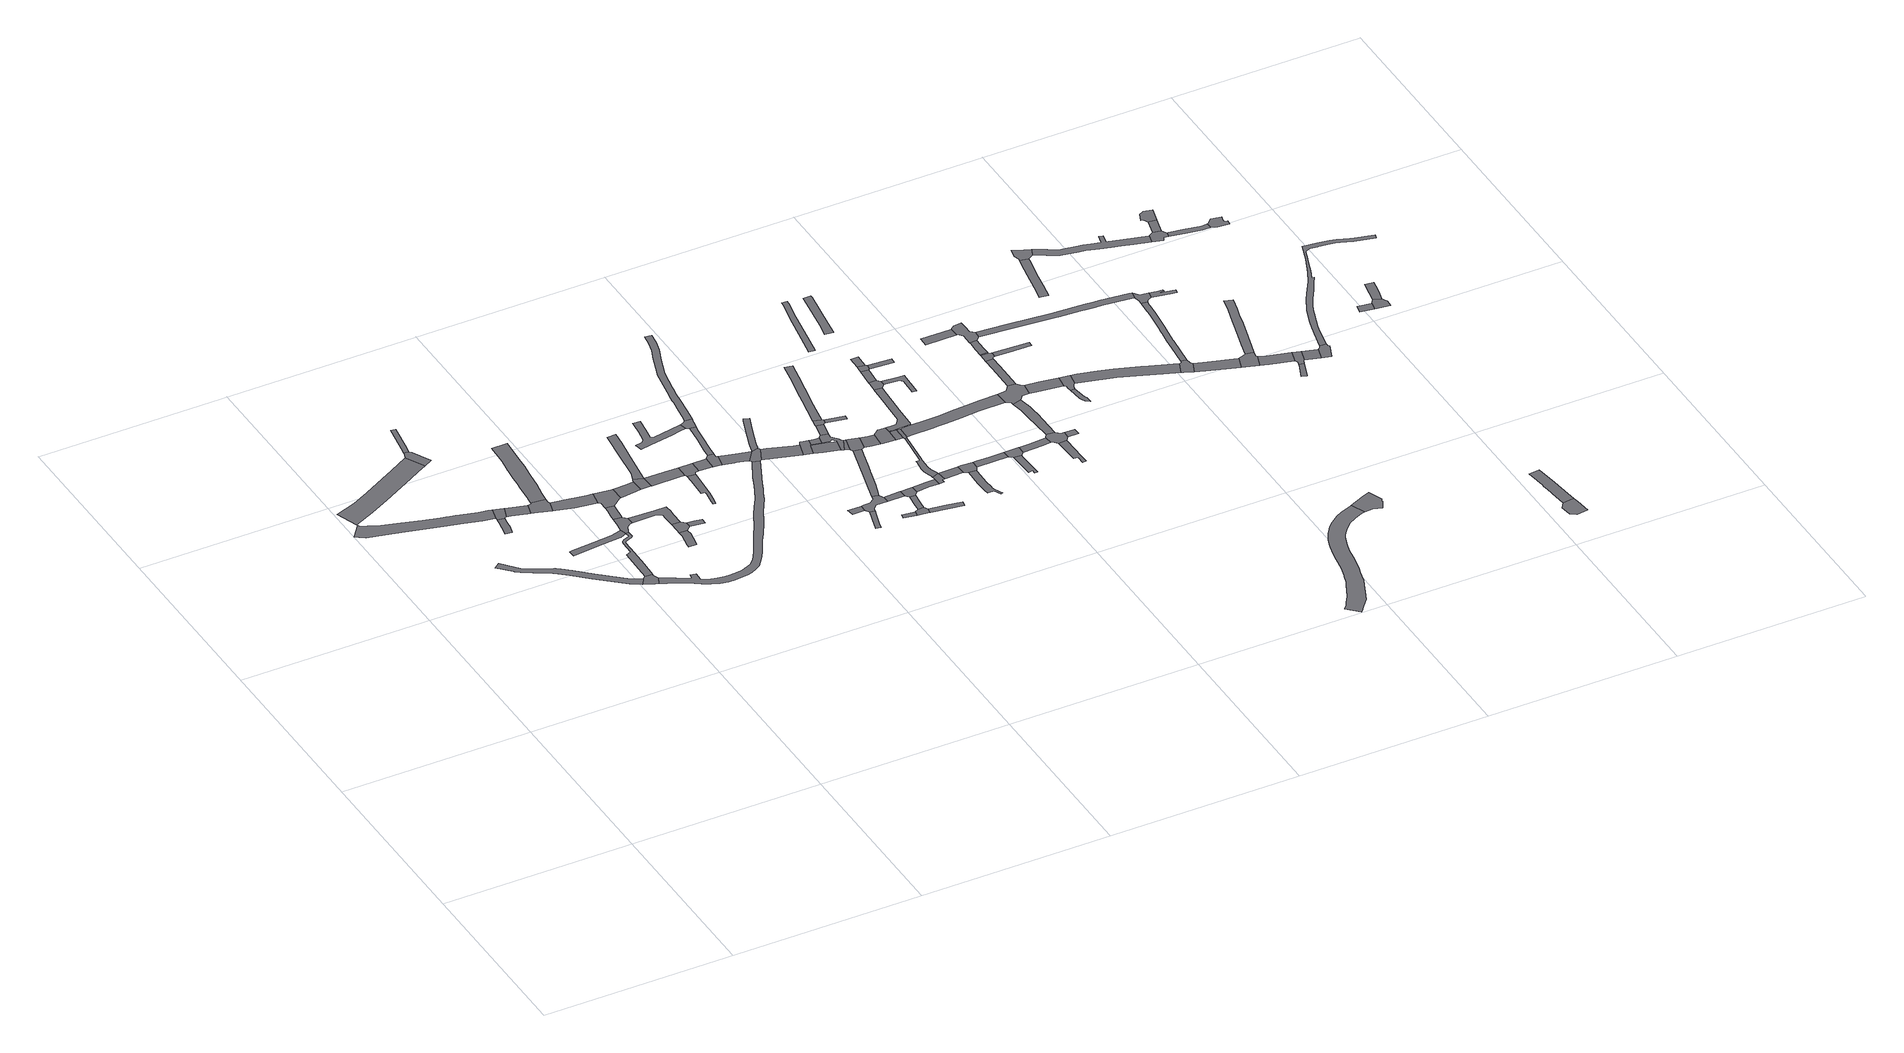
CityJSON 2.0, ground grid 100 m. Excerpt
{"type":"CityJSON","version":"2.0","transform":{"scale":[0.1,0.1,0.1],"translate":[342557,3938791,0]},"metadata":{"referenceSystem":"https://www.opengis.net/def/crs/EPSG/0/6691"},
"CityObjects":{
"road1":{"type":"Road","attributes":{"function":"3","RoadStructureAttribute.sectionType":"1"},"geometry":[{"type":"MultiSurface","lod":"1","boundaries":[[[0,1,2,3,4,5,6,7,8,9,10,11,12,13,14,15,16,17,18,19,20,21,22,23,24,25,26,27,28]]]}]},
"road2":{"type":"Road","attributes":{"function":"2","RoadStructureAttribute.sectionType":"1"},"geometry":[{"type":"MultiSurface","lod":"1","boundaries":[[[29,30,31,32,33,34,35,36,37,38,39,40,41,42]]]}]},
"road3":{"type":"Road","attributes":{"RoadStructureAttribute.sectionType":"1"},"geometry":[{"type":"MultiSurface","lod":"1","boundaries":[[[43,44,45,46,47,48,49,50,51,52,53,54,55,56,57,58,59,60,61,62,63,64,65,66,67,68,69]]]}]},
"road4":{"type":"Road","geometry":[{"type":"MultiSurface","lod":"1","boundaries":[[[70,71,72,73,74,75,76,77,78]]]}]},
"road5":{"type":"Road","geometry":[{"type":"MultiSurface","lod":"1","boundaries":[[[77,79,80,81,82,12,11,83,78]]]}]},
"road6":{"type":"Road","geometry":[{"type":"MultiSurface","lod":"1","boundaries":[[[84,85,86,35,34,87,88,89,90,91]]]}]},
"road7":{"type":"Road","attributes":{"function":"3","RoadStructureAttribute.sectionType":"1"},"geometry":[{"type":"MultiSurface","lod":"1","boundaries":[[[92,93,94,82,81,95,96,97,98]]]}]},
"road8":{"type":"Road","attributes":{"RoadStructureAttribute.sectionType":"1"},"geometry":[{"type":"MultiSurface","lod":"1","boundaries":[[[90,99,100,101,102,91]]]}]},
"road9":{"type":"Road","geometry":[{"type":"MultiSurface","lod":"1","boundaries":[[[103,104,105,106,69,68,107,108,109]]]}]},
"road10":{"type":"Road","attributes":{"RoadStructureAttribute.sectionType":"1"},"geometry":[{"type":"MultiSurface","lod":"1","boundaries":[[[110,111,112,113,114,115,116,117,118,119,120,121,122]]]}]},
"road11":{"type":"Road","geometry":[{"type":"MultiSurface","lod":"1","boundaries":[[[123,124,125,92,98,126,127,128,129,130,131]]]}]},
"road12":{"type":"Road","attributes":{"RoadStructureAttribute.sectionType":"1"},"geometry":[{"type":"MultiSurface","lod":"1","boundaries":[[[132,133,134,135,136,137,138,139,140,141,142,106,105,143,144,145,146,147,148,149,150,151,122]]]}]},
"road13":{"type":"Road","attributes":{"RoadStructureAttribute.sectionType":"1"},"geometry":[{"type":"MultiSurface","lod":"1","boundaries":[[[152,153,154,155,156,157,158,159,160,161,162,163,164,165,166,167,168,123,131]]]}]},
"road14":{"type":"Road","attributes":{"function":"3","RoadStructureAttribute.sectionType":"1"},"geometry":[{"type":"MultiSurface","lod":"1","boundaries":[[[169,170,171,172,173,174,175,176,128,127]]]}]},
"road15":{"type":"Road","geometry":[{"type":"MultiSurface","lod":"1","boundaries":[[[177,178,179,110,122,151,180,181,182,183,184,185,186,187]]]}]},
"road16":{"type":"Road","attributes":{"RoadStructureAttribute.sectionType":"1"},"geometry":[{"type":"MultiSurface","lod":"1","boundaries":[[[188,189,190,191,192,193,194,177,187]]]}]},
"road17":{"type":"Road","geometry":[{"type":"MultiSurface","lod":"1","boundaries":[[[191,195,196,197,198,199,173,172,200,201,202,203,192]]]}]},
"road18":{"type":"Road","attributes":{"RoadStructureAttribute.sectionType":"1"},"geometry":[{"type":"MultiSurface","lod":"1","boundaries":[[[204,205,206,207,208,209,210,211,212,213,186,185]]]}]},
"road19":{"type":"Road","attributes":{"RoadStructureAttribute.sectionType":"1"},"geometry":[{"type":"MultiSurface","lod":"1","boundaries":[[[214,215,216,217,218,219,220,221]]]}]},
"road20":{"type":"Road","geometry":[{"type":"MultiSurface","lod":"1","boundaries":[[[209,208,222,221,220,223,224]]]}]},
"road21":{"type":"Road","attributes":{"function":"3","RoadStructureAttribute.sectionType":"1"},"geometry":[{"type":"MultiSurface","lod":"1","boundaries":[[[225,226,197,196,227,228]]]}]},
"road22":{"type":"Road","geometry":[{"type":"MultiSurface","lod":"1","boundaries":[[[223,229,230,231,224]]]}]},
"road23":{"type":"Road","attributes":{"RoadStructureAttribute.sectionType":"1"},"geometry":[{"type":"MultiSurface","lod":"1","boundaries":[[[232,233,234,235,236,237,238,239,240,241,242,243,244,245,246,247,248,249,250,251,252,253,254,255,256,257,258,259,260,261,262,263,264,265,266,267,268,269,270,271,272,273,274,275,276,277,278,279,280,281,282,283,284,285,286,287,288,289,290,291,292,293,294,103,109]]]}]},
"road24":{"type":"Road","geometry":[{"type":"MultiSurface","lod":"1","boundaries":[[[225,228,295,296,297]]]}]},
"road25":{"type":"Road","attributes":{"RoadStructureAttribute.sectionType":"1"},"geometry":[{"type":"MultiSurface","lod":"1","boundaries":[[[296,298,299,300,301,302,303,297]]]}]},
"road26":{"type":"Road","attributes":{"function":"3","RoadStructureAttribute.sectionType":"1"},"geometry":[{"type":"MultiSurface","lod":"1","boundaries":[[[295,304,305,306,307,308,309,296]]]}]},
"road27":{"type":"Road","attributes":{"RoadStructureAttribute.sectionType":"1"},"geometry":[{"type":"MultiSurface","lod":"1","boundaries":[[[310,311,312,313,314,315,316,317,318,319,320,321,322,323,324]]]}]},
"road28":{"type":"Road","geometry":[{"type":"MultiSurface","lod":"1","boundaries":[[[325,307,306,326,324,323,327,328,329]]]}]},
"road29":{"type":"Road","attributes":{"function":"3","RoadStructureAttribute.sectionType":"1"},"geometry":[{"type":"MultiSurface","lod":"1","boundaries":[[[330,331,325,329]]]}]},
"road30":{"type":"Road","geometry":[{"type":"MultiSurface","lod":"1","boundaries":[[[332,333,334,335,336,337,338,339,340,341,342,343,344,345,346,347]]]}]},
"road31":{"type":"Road","geometry":[{"type":"MultiSurface","lod":"1","boundaries":[[[348,349,350,351,352,331,330,353,354,355]]]}]},
"road32":{"type":"Road","attributes":{"RoadStructureAttribute.sectionType":"1"},"geometry":[{"type":"MultiSurface","lod":"1","boundaries":[[[351,356,357,358,359,360,361,362,363,352]]]}]},
"road33":{"type":"Road","attributes":{"function":"3","RoadStructureAttribute.sectionType":"1"},"geometry":[{"type":"MultiSurface","lod":"1","boundaries":[[[364,365,366,367,368,369,370,371,348,355]]]}]},
"road34":{"type":"Road","geometry":[{"type":"MultiSurface","lod":"1","boundaries":[[[372,373,332,347,360,359,374,375,376]]]}]},
"road35":{"type":"Road","geometry":[{"type":"MultiSurface","lod":"1","boundaries":[[[368,367,377,378,265,264,379,380,381,382,383,384]]]}]},
"road36":{"type":"Road","geometry":[{"type":"MultiSurface","lod":"1","boundaries":[[[385,386,387,388,389]]]}]},
"road37":{"type":"Road","geometry":[{"type":"MultiSurface","lod":"1","boundaries":[[[390,391,392,393,394,395,396]]]}]},
"road38":{"type":"Road","attributes":{"function":"3","RoadStructureAttribute.sectionType":"1"},"geometry":[{"type":"MultiSurface","lod":"1","boundaries":[[[380,397,398,399,400,401,381]]]}]},
"road39":{"type":"Road","attributes":{"RoadStructureAttribute.sectionType":"1"},"geometry":[{"type":"MultiSurface","lod":"1","boundaries":[[[383,402,403,404,405,406,407,408,409,410,411,384]]]}]},
"road40":{"type":"Road","geometry":[{"type":"MultiSurface","lod":"1","boundaries":[[[412,413,414,415,416,417,418,419,420,421,385,389,390,396]]]}]},
"road41":{"type":"Road","attributes":{"RoadStructureAttribute.sectionType":"1"},"geometry":[{"type":"MultiSurface","lod":"1","boundaries":[[[422,423,424,425,426,427,428,429,430,431,432,433,434,435,436,437,438,439,440,441,442,443,444,372,376]]]}]},
"road42":{"type":"Road","geometry":[{"type":"MultiSurface","lod":"1","boundaries":[[[445,446,447,448]]]}]},
"road43":{"type":"Road","geometry":[{"type":"MultiSurface","lod":"1","boundaries":[[[449,450,451,399,398,452,453,454,455,456,457]]]}]},
"road44":{"type":"Road","attributes":{"RoadStructureAttribute.sectionType":"1"},"geometry":[{"type":"MultiSurface","lod":"1","boundaries":[[[458,459,415,414,460]]]}]},
"road45":{"type":"Road","geometry":[{"type":"MultiSurface","lod":"1","boundaries":[[[448,461,462,463,464,445]]]}]},
"road46":{"type":"Road","attributes":{"RoadStructureAttribute.sectionType":"1"},"geometry":[{"type":"MultiSurface","lod":"1","boundaries":[[[416,465,466,467,468,469,470,471,472,473,474,475,476,477,478,417]]]}]},
"road47":{"type":"Road","attributes":{"function":"3","RoadStructureAttribute.sectionType":"1"},"geometry":[{"type":"MultiSurface","lod":"1","boundaries":[[[479,480,481,455,454,482,483,484]]]}]},
"road48":{"type":"Road","attributes":{"RoadStructureAttribute.sectionType":"1"},"geometry":[{"type":"MultiSurface","lod":"1","boundaries":[[[485,486,464,463,487,488]]]}]},
"road49":{"type":"Road","attributes":{"RoadStructureAttribute.sectionType":"1"},"geometry":[{"type":"MultiSurface","lod":"1","boundaries":[[[456,489,490,491,492,493,494,457]]]}]},
"road50":{"type":"Road","geometry":[{"type":"MultiSurface","lod":"1","boundaries":[[[495,496,497,498,499,500,501,458,460,485,488]]]}]},
"road51":{"type":"Road","geometry":[{"type":"MultiSurface","lod":"1","boundaries":[[[502,503,504,505,506,507,492,491,508,509,510,511,512,513,514,515,516,484,483,517,518,519,520]]]}]},
"road52":{"type":"Road","attributes":{"RoadStructureAttribute.sectionType":"1"},"geometry":[{"type":"MultiSurface","lod":"1","boundaries":[[[521,522,523,524,525,462,461]]]}]},
"road53":{"type":"Road","geometry":[{"type":"MultiSurface","lod":"1","boundaries":[[[518,517,526,527]]]}]},
"road54":{"type":"Road","attributes":{"RoadStructureAttribute.sectionType":"1"},"geometry":[{"type":"MultiSurface","lod":"1","boundaries":[[[528,529,530,507,506]]]}]},
"road55":{"type":"Road","geometry":[{"type":"MultiSurface","lod":"1","boundaries":[[[526,531,473,472,532,533,534,535,527]]]}]},
"road56":{"type":"Road","geometry":[{"type":"MultiSurface","lod":"1","boundaries":[[[528,536,537,538,539,540,541,529]]]}]},
"road57":{"type":"Road","attributes":{"RoadStructureAttribute.sectionType":"1"},"geometry":[{"type":"MultiSurface","lod":"1","boundaries":[[[542,543,498,497,544,545]]]}]},
"road58":{"type":"Road","attributes":{"function":"3","RoadStructureAttribute.sectionType":"1"},"geometry":[{"type":"MultiSurface","lod":"1","boundaries":[[[546,547,533,532,548,549]]]}]},
"road59":{"type":"Road","geometry":[{"type":"MultiSurface","lod":"1","boundaries":[[[537,550,551,538]]]}]},
"road60":{"type":"Road","geometry":[{"type":"MultiSurface","lod":"1","boundaries":[[[552,553,554,555,556,557,542,545]]]}]},
"road61":{"type":"Road","attributes":{"RoadStructureAttribute.sectionType":"1"},"geometry":[{"type":"MultiSurface","lod":"1","boundaries":[[[558,559,560,561,562,563,564,565,566,540,539]]]}]},
"road62":{"type":"Road","attributes":{"RoadStructureAttribute.sectionType":"1"},"geometry":[{"type":"MultiSurface","lod":"1","boundaries":[[[567,568,569,570,571,572,573,574,575,576,577,556,555,578,579,580,581,582,583,584,585,586]]]}]},
"road63":{"type":"Road","geometry":[{"type":"MultiSurface","lod":"1","boundaries":[[[587,588,589,590,591,592,593,546,549]]]}]},
"road64":{"type":"Road","attributes":{"RoadStructureAttribute.sectionType":"1"},"geometry":[{"type":"MultiSurface","lod":"1","boundaries":[[[594,595,555,554,596]]]}]},
"road65":{"type":"Road","attributes":{"RoadStructureAttribute.sectionType":"1"},"geometry":[{"type":"MultiSurface","lod":"1","boundaries":[[[589,597,598,599,590]]]}]},
"road66":{"type":"Road","geometry":[{"type":"MultiSurface","lod":"1","boundaries":[[[585,600,601,599,598,586]]]}]},
"road67":{"type":"Road","attributes":{"RoadStructureAttribute.sectionType":"1"},"geometry":[{"type":"MultiSurface","lod":"1","boundaries":[[[602,603,604,605,606,607,608,609,610,611,612,613,614,615]]]}]},
"road68":{"type":"Road","geometry":[{"type":"MultiSurface","lod":"1","boundaries":[[[602,615,616,617,618,594,596]]]}]},
"road69":{"type":"Road","attributes":{"RoadStructureAttribute.sectionType":"1"},"geometry":[{"type":"MultiSurface","lod":"1","boundaries":[[[619,620,621,622,623,624,625,626,627,628,629,630,631,632,633,634,635,636,637,638,639,591,590]]]}]},
"road70":{"type":"Road","attributes":{"RoadStructureAttribute.sectionType":"1"},"geometry":[{"type":"MultiSurface","lod":"1","boundaries":[[[640,641,642,617,616,643,644]]]}]},
"road71":{"type":"Road","geometry":[{"type":"MultiSurface","lod":"1","boundaries":[[[645,646,647,648,649,632,631]]]}]},
"road72":{"type":"Road","attributes":{"RoadStructureAttribute.sectionType":"1"},"geometry":[{"type":"MultiSurface","lod":"1","boundaries":[[[650,648,647,651]]]}]},
"road73":{"type":"Road","geometry":[{"type":"MultiSurface","lod":"1","boundaries":[[[652,653,654,655,656,657,658,659,650,651]]]}]},
"road74":{"type":"Road","geometry":[{"type":"MultiSurface","lod":"1","boundaries":[[[660,661,662,663,664,665,666,667]]]}]},
"road75":{"type":"Road","attributes":{"RoadStructureAttribute.sectionType":"1"},"geometry":[{"type":"MultiSurface","lod":"1","boundaries":[[[668,669,670,671,672,673,674,675,676,677]]]}]},
"road76":{"type":"Road","attributes":{"RoadStructureAttribute.sectionType":"1"},"geometry":[{"type":"MultiSurface","lod":"1","boundaries":[[[678,679,680,681,657,656]]]}]},
"road77":{"type":"Road","attributes":{"RoadStructureAttribute.sectionType":"1"},"geometry":[{"type":"MultiSurface","lod":"1","boundaries":[[[682,683,684,685,686,687,646,645]]]}]},
"road78":{"type":"Road","geometry":[{"type":"MultiSurface","lod":"1","boundaries":[[[688,640,644,660,667,689]]]}]},
"road79":{"type":"Road","attributes":{"function":"3","RoadStructureAttribute.sectionType":"1"},"geometry":[{"type":"MultiSurface","lod":"1","boundaries":[[[600,690,691,692,693,694,695,696,697,698,699,700,701,702,703,704,705,601]]]}]},
"road80":{"type":"Road","geometry":[{"type":"MultiSurface","lod":"1","boundaries":[[[706,707,708,653,652]]]}]},
"road81":{"type":"Road","attributes":{"RoadStructureAttribute.sectionType":"1"},"geometry":[{"type":"MultiSurface","lod":"1","boundaries":[[[709,710,711,712,713,688,689]]]}]},
"road82":{"type":"Road","attributes":{"RoadStructureAttribute.sectionType":"1"},"geometry":[{"type":"MultiSurface","lod":"1","boundaries":[[[714,715,716,717,718,719,720,721]]]}]},
"road83":{"type":"Road","geometry":[{"type":"MultiSurface","lod":"1","boundaries":[[[722,723,724,725,726,727,728,729,730,731]]]}]},
"road84":{"type":"Road","geometry":[{"type":"MultiSurface","lod":"1","boundaries":[[[730,732,733,734,735,736,711,710,737,731]]]}]},
"road85":{"type":"Road","attributes":{"RoadStructureAttribute.sectionType":"1"},"geometry":[{"type":"MultiSurface","lod":"1","boundaries":[[[735,738,739,740,741,742,743,744,745,736]]]}]},
"road86":{"type":"Road","geometry":[{"type":"MultiSurface","lod":"1","boundaries":[[[746,747,733,732]]]}]},
"road87":{"type":"Road","geometry":[{"type":"MultiSurface","lod":"1","boundaries":[[[748,698,697,749,742,741,750,751,752,753,754,755,756,757]]]}]},
"road88":{"type":"Road","geometry":[{"type":"MultiSurface","lod":"1","boundaries":[[[758,759,760,761]]]}]},
"road89":{"type":"Road","attributes":{"RoadStructureAttribute.sectionType":"1"},"geometry":[{"type":"MultiSurface","lod":"1","boundaries":[[[756,762,763,764,765,757]]]}]},
"road90":{"type":"Road","geometry":[{"type":"MultiSurface","lod":"1","boundaries":[[[766,767,768,769,770,771,764,763,772,773,774]]]}]},
"road91":{"type":"Road","attributes":{"RoadStructureAttribute.sectionType":"1"},"geometry":[{"type":"MultiSurface","lod":"1","boundaries":[[[771,770,775,776]]]}]},
"road92":{"type":"Road","attributes":{"RoadStructureAttribute.sectionType":"1"},"geometry":[{"type":"MultiSurface","lod":"1","boundaries":[[[775,777,778,779,780,781,776]]]}]},
"road93":{"type":"Road","attributes":{"function":"3","RoadStructureAttribute.sectionType":"1"},"geometry":[{"type":"MultiSurface","lod":"1","boundaries":[[[782,783,754,753,784,785]]]}]},
"road94":{"type":"Road","geometry":[{"type":"MultiSurface","lod":"1","boundaries":[[[778,786,787,788,789,790,791,761,760,792,793,779]]]}]},
"road95":{"type":"Road","attributes":{"RoadStructureAttribute.sectionType":"1"},"geometry":[{"type":"MultiSurface","lod":"1","boundaries":[[[794,795,796,797,798,799,800,801,802,803,804,805,806,807,808,809,810,811,812,813,814,815,816,817,818,819,820,821,822,823,824,825,826,827,828,829,830,831,832,833,834,835,836,837,838,839,840,841,842,843,844]]]}]},
"road96":{"type":"Road","geometry":[{"type":"MultiSurface","lod":"1","boundaries":[[[845,787,786]]]}]},
"road97":{"type":"Road","geometry":[{"type":"MultiSurface","lod":"1","boundaries":[[[846,847,848,849,850,851,852,853]]]}]},
"road98":{"type":"Road","attributes":{"RoadStructureAttribute.sectionType":"1"},"geometry":[{"type":"MultiSurface","lod":"1","boundaries":[[[854,855,856,766,774]]]}]},
"road99":{"type":"Road","geometry":[{"type":"MultiSurface","lod":"1","boundaries":[[[857,858,859,860,861,782,785,862,863,864,846,853]]]}]},
"road100":{"type":"Road","attributes":{"function":"3","RoadStructureAttribute.sectionType":"1"},"geometry":[{"type":"MultiSurface","lod":"1","boundaries":[[[865,866,867,868,869,870,861,860,871,872,873,874,875,876,877]]]}]},
"road101":{"type":"Road","geometry":[{"type":"MultiSurface","lod":"1","boundaries":[[[843,878,879,880,881,882,883,884,885,886,887,888,889,844]]]}]},
"road102":{"type":"Road","attributes":{"RoadStructureAttribute.sectionType":"1"},"geometry":[{"type":"MultiSurface","lod":"1","boundaries":[[[890,891,892,893,894,895,896,897,898,899,900,901,902,903,904,905,906,907,845,786]]]}]},
"road103":{"type":"Road","attributes":{"RoadStructureAttribute.sectionType":"1"},"geometry":[{"type":"MultiSurface","lod":"1","boundaries":[[[908,909,910,911,912,913,914,915,916,917,918,919]]]}]},
"road104":{"type":"Road","geometry":[{"type":"MultiSurface","lod":"1","boundaries":[[[876,920,921,922,923,924,925,926,927,928,877]]]}]},
"road105":{"type":"Road","geometry":[{"type":"MultiSurface","lod":"1","boundaries":[[[929,930,931,932,933,908,919,934,935]]]}]},
"road106":{"type":"Road","attributes":{"function":"3","RoadStructureAttribute.sectionType":"1"},"geometry":[{"type":"MultiSurface","lod":"1","boundaries":[[[936,922,921,937,938,939]]]}]},
"road107":{"type":"Road","attributes":{"RoadStructureAttribute.sectionType":"1"},"geometry":[{"type":"MultiSurface","lod":"1","boundaries":[[[940,941,942,943,944,945,946,947,926,925,948,949,950,951,952,953,954,955]]]}]},
"road108":{"type":"Road","geometry":[{"type":"MultiSurface","lod":"1","boundaries":[[[956,957,958,959,960,939,938,961,962]]]}]},
"road109":{"type":"Road","geometry":[{"type":"MultiSurface","lod":"1","boundaries":[[[963,964,965,966,967,968,900,899,969,970,940,955]]]}]},
"road110":{"type":"Road","geometry":[{"type":"MultiSurface","lod":"1","boundaries":[[[965,971,972,973,974,975,976,977,978,979,966]]]}]},
"road111":{"type":"Road","attributes":{"function":"3","RoadStructureAttribute.sectionType":"1"},"geometry":[{"type":"MultiSurface","lod":"1","boundaries":[[[961,980,981,982,983,962]]]}]},
"road112":{"type":"Road","geometry":[{"type":"MultiSurface","lod":"1","boundaries":[[[934,984,985,986,987,988,989,990,991,992,993,994,995,996,997,998,999,1000,1001,1002,1003,1004,1005,1006,1007,1008,1009,1010,1011,1012,1013,1014,935]]]}]},
"road113":{"type":"Road","attributes":{"RoadStructureAttribute.sectionType":"1"},"geometry":[{"type":"MultiSurface","lod":"1","boundaries":[[[1015,1016,1017,1018,1019]]]}]},
"road114":{"type":"Road","attributes":{"RoadStructureAttribute.sectionType":"1"},"geometry":[{"type":"MultiSurface","lod":"1","boundaries":[[[1020,1021,1022,1023,1024,1025,1026,1027,1028,1029,1030,1031,1032,959,958]]]}]},
"road115":{"type":"Road","geometry":[{"type":"MultiSurface","lod":"1","boundaries":[[[1033,1034,1035,982,981,1036,1037,1015,1019]]]}]},
"road116":{"type":"Road","attributes":{"function":"3","RoadStructureAttribute.sectionType":"1"},"geometry":[{"type":"MultiSurface","lod":"1","boundaries":[[[1035,1034,1038,1039]]]}]},
"road117":{"type":"Road","geometry":[{"type":"MultiSurface","lod":"1","boundaries":[[[1040,1041,1042,1043,1044,1045,1046]]]}]},
"road118":{"type":"Road","attributes":{"RoadStructureAttribute.sectionType":"1"},"geometry":[{"type":"MultiSurface","lod":"1","boundaries":[[[1046,1047,1048,1049,1050,1051,1052,1053,1054,1055,1040]]]}]},
"road119":{"type":"Road","geometry":[{"type":"MultiSurface","lod":"1","boundaries":[[[1038,1056,1057,1058,1059,1060,1061,1039]]]}]},
"road120":{"type":"Road","geometry":[{"type":"MultiSurface","lod":"1","boundaries":[[[997,996,1062,1063,1064,1065,1066,1067]]]}]},
"road121":{"type":"Road","attributes":{"RoadStructureAttribute.sectionType":"1"},"geometry":[{"type":"MultiSurface","lod":"1","boundaries":[[[1066,1068,1069,1067]]]}]},
"road122":{"type":"Road","geometry":[{"type":"MultiSurface","lod":"1","boundaries":[[[1070,1071,1072,1073,1069,1068,1074]]]}]},
"road123":{"type":"Road","attributes":{"RoadStructureAttribute.sectionType":"1"},"geometry":[{"type":"MultiSurface","lod":"1","boundaries":[[[1075,1076,1077,1078,1065,1064,1079,1080,1081,1082,1083]]]}]},
"road124":{"type":"Road","geometry":[{"type":"MultiSurface","lod":"1","boundaries":[[[1082,1084,1085,1086,1087,1088,1089,1090,1091,1092,1093,1094,1083]]]}]},
"road125":{"type":"Road","attributes":{"RoadStructureAttribute.sectionType":"1"},"geometry":[{"type":"MultiSurface","lod":"1","boundaries":[[[1095,1096,1097,1098]]]}]},
"road126":{"type":"Road","attributes":{"RoadStructureAttribute.sectionType":"1"},"geometry":[{"type":"MultiSurface","lod":"1","boundaries":[[[1099,1100,1101,1102,1103,1104,1105,1106,1107,1108,1109,1110,1111,1112,1113,1114,1115,1116,1117,1118,1119,1060,1059,1120,1121,1122,1123,1124,1125,1126,1127,1128,1129,1130,1131,1132,1133,1134,1135,1136,1137,1138,1139,1140,1141,1142,1143,1144,1145,1146,1147]]]}]},
"road127":{"type":"Road","geometry":[{"type":"MultiSurface","lod":"1","boundaries":[[[1098,1097,1148,1149,1150,1151,1152]]]}]},
"road128":{"type":"Road","attributes":{"RoadStructureAttribute.sectionType":"1"},"geometry":[{"type":"MultiSurface","lod":"1","boundaries":[[[1153,1154,1155,1156,1157,1152,1151]]]}]}
},
"vertices":[
[12,2739,0],[22,2732,0],[49,2713,0],[137,2690,0],[231,2670,0],[329,2643,0],[360,2635,0],[411,2622,0],[504,2598,0],[590,2575,0],[639,2565,0],[653,2563,0],[671,2629,0],[653,2634,0],[606,2643,0],[521,2666,0],[500,2671,0],[463,2680,0],[456,2682,0],[429,2689,0],[347,2710,0],[326,2717,0],[248,2738,0],[155,2765,0],[98,2791,0],[76,2802,0],[62,2813,0],[59,2818,0],[3,2745,0],
[58,2824,0],[171,2877,0],[272,2929,0],[456,3028,0],[507,3056,0],[559,3085,0],[506,3182,0],[403,3125,0],[371,3107,0],[221,3026,0],[197,3014,0],[128,2979,0],[26,2945,0],[16,2941,0],
[984,1846,0],[852,1960,0],[774,2033,0],[732,2069,0],[714,2084,0],[708,2088,0],[588,2145,0],[581,2148,0],[571,2156,0],[567,2160,0],[497,2242,0],[467,2221,0],[529,2154,0],[533,2150,0],[557,2133,0],[567,2126,0],[605,2103,0],[630,2088,0],[655,2073,0],[685,2054,0],[705,2039,0],[733,2015,0],[747,2003,0],[826,1930,0],[961,1814,0],[1014,1781,0],[1035,1815,0],
[651,2523,0],[645,2486,0],[635,2434,0],[671,2430,0],[680,2471,0],[686,2516,0],[690,2538,0],[691,2543,0],[654,2548,0],
[693,2546,0],[697,2550,0],[703,2550,0],[725,2614,0],[655,2557,0],
[519,3216,0],[514,3202,0],[510,3190,0],[604,3109,0],[552,3206,0],[545,3211,0],[544,3216,0],[519,3220,0],
[835,2584,0],[783,2596,0],[746,2608,0],[727,2547,0],[764,2536,0],[803,2524,0],[815,2520,0],
[549,3250,0],[573,3402,0],[548,3406,0],[525,3258,0],
[1099,1790,0],[1089,1818,0],[1090,1827,0],[1051,1829,0],[1049,1763,0],[1066,1757,0],[1081,1750,0],
[1123,2205,0],[1111,2201,0],[1090,2194,0],[1066,2188,0],[966,2179,0],[852,2170,0],[833,2168,0],[835,2132,0],[1003,2149,0],[1097,2153,0],[1100,2154,0],[1116,2161,0],[1133,2172,0],
[856,2594,0],[853,2586,0],[848,2585,0],[849,2510,0],[916,2491,0],[934,2553,0],[928,2563,0],[930,2579,0],[931,2585,0],
[1135,2144,0],[1133,2143,0],[1100,2129,0],[1095,2126,0],[1090,2123,0],[1088,2119,0],[1085,2108,0],[1084,2031,0],[1069,2026,0],[1057,2021,0],[1054,1896,0],[1095,1918,0],[1097,2020,0],[1097,2108,0],[1100,2112,0],[1102,2113,0],[1105,2115,0],[1142,2130,0],[1150,2138,0],[1148,2173,0],
[937,2636,0],[948,2709,0],[953,2753,0],[957,2793,0],[966,2862,0],[968,2904,0],[970,2938,0],[979,3059,0],[897,3059,0],[892,2945,0],[882,2872,0],[882,2866,0],[875,2804,0],[872,2759,0],[868,2714,0],[861,2638,0],[860,2633,0],
[931,2487,0],[1018,2463,0],[1099,2450,0],[1132,2446,0],[1144,2518,0],[1116,2523,0],[1054,2532,0],[1041,2534,0],
[1134,2296,0],[1134,2291,0],[1130,2246,0],[1148,2176,0],[1152,2184,0],[1164,2212,0],[1188,2229,0],[1198,2231,0],[1199,2231,0],[1198,2273,0],[1176,2294,0],
[1176,2295,0],[1181,2322,0],[1185,2363,0],[1188,2389,0],[1143,2394,0],[1141,2367,0],[1136,2326,0],
[1235,2426,0],[1246,2431,0],[1242,2505,0],[1235,2505,0],[1155,2516,0],[1142,2442,0],[1144,2436,0],[1143,2429,0],[1144,2404,0],
[1320,2234,0],[1329,2231,0],[1354,2216,0],[1354,2194,0],[1354,2132,0],[1400,2132,0],[1400,2196,0],[1401,2229,0],[1398,2266,0],[1339,2268,0],
[1354,2029,0],[1343,1956,0],[1341,1940,0],[1385,1940,0],[1388,1956,0],[1399,2029,0],[1398,2058,0],[1354,2058,0],
[1354,2083,0],[1421,2078,0],[1422,2112,0],
[1355,2512,0],[1322,2510,0],[1334,2442,0],[1358,2443,0],
[1499,2071,0],[1501,2102,0],[1461,2106,0],
[1117,1735,0],[1153,1716,0],[1229,1672,0],[1257,1654,0],[1274,1644,0],[1296,1633,0],[1335,1615,0],[1377,1609,0],[1410,1608,0],[1457,1612,0],[1481,1615,0],[1508,1623,0],[1537,1637,0],[1561,1650,0],[1587,1684,0],[1596,1696,0],[1605,1708,0],[1628,1746,0],[1669,1824,0],[1681,1840,0],[1699,1870,0],[1735,1931,0],[1744,1950,0],[1754,1970,0],[1774,2010,0],[1806,2065,0],[1829,2105,0],[1850,2151,0],[1862,2177,0],[1883,2224,0],[1898,2257,0],[1900,2263,0],[1956,2381,0],[1919,2392,0],[1864,2280,0],[1848,2244,0],[1822,2186,0],[1793,2124,0],[1780,2104,0],[1734,2030,0],[1721,2004,0],[1695,1952,0],[1647,1866,0],[1643,1859,0],[1616,1810,0],[1593,1766,0],[1572,1731,0],[1557,1711,0],[1533,1686,0],[1517,1677,0],[1492,1666,0],[1471,1659,0],[1452,1657,0],[1409,1653,0],[1381,1654,0],[1344,1659,0],[1302,1671,0],[1288,1676,0],[1270,1690,0],[1272,1735,0],[1244,1742,0],[1239,1713,0],[1172,1751,0],
[1414,2445,0],[1411,2515,0],[1362,2532,0],
[1432,2661,0],[1453,2809,0],[1460,2881,0],[1415,2881,0],[1395,2721,0],[1377,2576,0],
[1420,2445,0],[1565,2446,0],[1591,2446,0],[1592,2513,0],[1523,2514,0],[1420,2515,0],
[1598,2393,0],[1598,2392,0],[1591,2284,0],[1613,2282,0],[1612,2268,0],[1604,2206,0],[1602,2184,0],[1615,2183,0],[1619,2206,0],[1628,2267,0],[1630,2290,0],[1633,2336,0],[1638,2389,0],[1641,2428,0],[1598,2432,0],
[1666,2513,0],[1597,2442,0],[1643,2437,0],[1646,2442,0],[1665,2445,0],
[1738,2443,0],[1741,2513,0],
[1761,2808,0],[1611,2780,0],[1592,2787,0],[1601,2848,0],[1610,2919,0],[1570,2922,0],[1568,2903,0],[1564,2848,0],[1554,2784,0],[1539,2770,0],[1502,2762,0],[1509,2722,0],[1564,2732,0],[1693,2755,0],[1731,2762,0],[1770,2771,0],
[1798,2505,0],[1791,2506,0],[1789,2517,0],[1790,2531,0],[1761,2533,0],[1741,2443,0],[1769,2438,0],[1785,2435,0],
[1794,2577,0],[1805,2660,0],[1813,2725,0],[1819,2758,0],[1786,2760,0],[1781,2706,0],[1776,2663,0],[1765,2580,0],
[1845,2423,0],[1851,2422,0],[1902,2408,0],[1911,2406,0],[1956,2463,0],[1883,2482,0],[1882,2483,0],[1865,2488,0],
[1795,2826,0],[1781,2812,0],[1827,2795,0],[1827,2800,0],[1831,2821,0],
[1915,2403,0],[1917,2399,0],[1959,2382,0],[1964,2383,0],[1999,2461,0],[1995,2465,0],[1993,2472,0],[1959,2464,0],
[2202,1843,0],[2150,1844,0],[2133,1844,0],[2136,1803,0],[2202,1804,0],
[2218,1785,0],[2189,1687,0],[2180,1655,0],[2205,1650,0],[2214,1684,0],[2231,1741,0],[2242,1777,0],
[1979,2380,0],[2156,2327,0],[2178,2403,0],[2151,2411,0],[2028,2452,0],
[2003,2514,0],[2037,2612,0],[2051,2647,0],[2070,2698,0],[2042,2709,0],[2038,2699,0],[2019,2652,0],[2009,2622,0],[1974,2520,0],[1963,2481,0],
[2248,1796,0],[2269,1817,0],[2330,1817,0],[2330,1855,0],[2315,1878,0],[2283,1887,0],[2280,1874,0],[2277,1863,0],[2252,1846,0],[2220,1843,0],
[1843,2902,0],[1852,2974,0],[1858,3027,0],[1864,3058,0],[1869,3085,0],[1889,3199,0],[1929,3311,0],[1947,3359,0],[1953,3375,0],[1969,3434,0],[1977,3493,0],[1943,3498,0],[1935,3441,0],[1920,3386,0],[1896,3324,0],[1862,3230,0],[1855,3208,0],[1829,3064,0],[1823,3032,0],[1818,2990,0],[1816,2976,0],[1808,2907,0],[1801,2863,0],
[2405,1685,0],[2337,1693,0],[2332,1667,0],[2400,1656,0],
[2195,2422,0],[2190,2423,0],[2188,2423,0],[2169,2323,0],[2200,2314,0],[2201,2314,0],[2219,2377,0],[2224,2380,0],[2231,2415,0],
[2418,1859,0],[2350,1855,0],[2420,1819,0],
[2461,1647,0],[2465,1676,0],[2456,1698,0],[2426,1696,0],
[2321,1895,0],[2341,1959,0],[2363,2036,0],[2371,2065,0],[2372,2068,0],[2385,2117,0],[2404,2192,0],[2415,2235,0],[2376,2245,0],[2376,2244,0],[2333,2078,0],[2332,2073,0],[2305,1973,0],[2288,1905,0],
[2332,2350,0],[2317,2354,0],[2305,2357,0],[2247,2301,0],[2328,2278,0],[2344,2348,0],
[2436,1800,0],[2430,1741,0],[2460,1740,0],[2467,1796,0],
[2234,2380,0],[2262,2373,0],[2275,2370,0],[2284,2410,0],[2277,2409,0],[2259,2410,0],
[2468,1802,0],[2475,1809,0],[2484,1820,0],[2482,1861,0],[2477,1861,0],[2476,1861,0],[2422,1859,0],
[2361,2358,0],[2339,2384,0],[2335,2389,0],[2332,2392,0],[2337,2417,0],[2298,2424,0],[2290,2366,0],[2313,2363,0],[2317,2363,0],[2322,2364,0],[2324,2365,0],[2327,2372,0],[2328,2374,0],[2345,2349,0],[2346,2347,0],[2344,2272,0],[2374,2341,0],[2366,2348,0],[2363,2355,0],
[2467,1646,0],[2632,1620,0],[2636,1650,0],[2558,1662,0],[2469,1675,0],
[2366,2262,0],[2386,2338,0],
[2352,2493,0],[2313,2500,0],[2299,2428,0],
[2369,2257,0],[2433,2243,0],[2449,2322,0],[2447,2322,0],[2398,2335,0],
[2360,2502,0],[2366,2501,0],[2370,2523,0],[2362,2530,0],[2320,2542,0],[2315,2510,0],
[2606,1868,0],[2557,1865,0],[2552,1826,0],[2607,1827,0],
[2522,2309,0],[2493,2313,0],[2473,2236,0],[2515,2232,0],
[2469,2480,0],[2473,2504,0],
[2635,1828,0],[2634,1847,0],[2648,1849,0],[2641,1900,0],[2605,1886,0],[2607,1876,0],
[2377,2617,0],[2392,2698,0],[2392,2702,0],[2426,2879,0],[2444,2968,0],[2404,2977,0],[2388,2890,0],[2359,2741,0],[2352,2706,0],
[2633,2208,0],[2617,2048,0],[2615,2033,0],[2597,2033,0],[2595,2022,0],[2589,1969,0],[2589,1957,0],[2590,1940,0],[2594,1927,0],[2599,1912,0],[2603,1898,0],[2636,1915,0],[2626,1945,0],[2623,1972,0],[2623,1995,0],[2624,2027,0],[2627,2048,0],[2643,2203,0],[2644,2215,0],[2634,2216,0],
[2527,2231,0],[2545,2229,0],[2591,2227,0],[2594,2297,0],[2594,2334,0],[2567,2334,0],[2554,2336,0],
[2746,1903,0],[2649,1900,0],[2748,1854,0],
[2593,2227,0],[2629,2223,0],[2630,2296,0],
[2650,2225,0],[2651,2296,0],
[2771,1840,0],[2768,1744,0],[2768,1734,0],[2771,1677,0],[2774,1657,0],[2807,1654,0],[2825,1619,0],[2833,1622,0],[2814,1663,0],[2811,1681,0],[2810,1692,0],[2808,1735,0],[2811,1830,0],[2811,1835,0],
[2824,1860,0],[2825,1902,0],[2765,1904,0],
[2602,2300,0],[2609,2301,0],[2618,2300,0],[2661,2303,0],[2686,2303,0],[2706,2303,0],[2711,2304,0],[2712,2307,0],[2714,2312,0],[2714,2321,0],[2718,2428,0],[2728,2605,0],[2729,2618,0],[2689,2621,0],[2688,2608,0],[2686,2578,0],[2678,2430,0],[2677,2366,0],[2677,2365,0],[2651,2335,0],[2643,2334,0],
[2990,1901,0],[2916,1900,0],[2847,1901,0],[2826,1860,0],[2991,1862,0],
[2748,2638,0],[2748,2668,0],[2733,2682,0],[2694,2684,0],[2693,2668,0],
[2701,2776,0],[2741,2772,0],
[2748,2780,0],[2750,2807,0],[2749,2807,0],[2747,2809,0],[2745,2813,0],[2705,2818,0],[2704,2807,0],[2703,2794,0],
[3013,1845,0],[3017,1709,0],[3041,1712,0],[3041,1692,0],[3057,1690,0],[3057,1711,0],[3052,1830,0],[3052,1842,0],
[2633,3431,0],[2632,3415,0],[2610,3309,0],[2582,3141,0],[2563,3032,0],[2593,3028,0],[2611,3134,0],[2639,3303,0],[2659,3412,0],[2660,3428,0],
[2745,2818,0],[2747,2887,0],[2707,2888,0],[2705,2819,0],
[2829,2631,0],[2844,2617,0],[2838,2524,0],[2862,2523,0],[2867,2656,0],[2842,2659,0],
[3068,1903,0],[3069,1858,0],
[2687,2225,0],[2770,2227,0],[2793,2228,0],[2820,2229,0],[2862,2231,0],[2944,2236,0],[3043,2244,0],[3183,2248,0],[3178,2321,0],[3084,2315,0],[3039,2313,0],[2950,2307,0],[2858,2300,0],[2768,2297,0],[2735,2296,0],[2687,2295,0],
[2750,2780,0],[2875,2771,0],[2877,2799,0],
[3179,1864,0],[3219,1867,0],[3216,1912,0],[3128,1906,0],[3080,1903,0],
[2738,3416,0],[2737,3404,0],[2708,3196,0],[2694,3118,0],[2736,3111,0],[2748,3190,0],[2777,3401,0],[2778,3415,0],
[3249,1833,0],[3251,1806,0],[3256,1706,0],[3278,1705,0],[3278,1660,0],[3297,1662,0],[3296,1707,0],[3295,1770,0],[3294,1846,0],[3249,1845,0],
[3312,1870,0],[3313,1908,0],[3294,1908,0],[3273,1930,0],[3231,1934,0],[3230,1867,0],
[3271,2099,0],[3270,2123,0],[3268,2161,0],[3256,2231,0],[3208,2216,0],[3219,2156,0],[3221,2096,0],[3226,2017,0],
[3369,1871,0],[3368,1907,0],
[3228,2324,0],[3206,2229,0],[3269,2248,0],[3274,2254,0],[3282,2254,0],[3314,2255,0],[3324,2324,0],[3314,2330,0],[3294,2353,0],[3253,2355,0],
[3070,2873,0],[3070,2823,0],[3233,2824,0],[3232,2874,0],
[3296,2513,0],[3295,2576,0],[3256,2576,0],[3256,2513,0],
[3310,2619,0],[3307,2619,0],[3302,2620,0],[3299,2623,0],[3296,2626,0],[3255,2626,0],[3297,2583,0],[3300,2586,0],[3309,2589,0],
[3295,2633,0],[3255,2632,0],
[3295,2675,0],[3294,2740,0],[3259,2740,0],[3259,2732,0],[3255,2676,0],
[3494,2301,0],[3395,2314,0],[3351,2250,0],[3483,2232,0],
[3317,2761,0],[3319,2799,0],[3297,2819,0],[3299,2854,0],[3296,2897,0],[3255,2894,0],[3240,2824,0],[3258,2801,0],
[4218,767,0],[4158,744,0],[4120,723,0],[4085,694,0],[4081,692,0],[4053,664,0],[4020,619,0],[4000,581,0],[3989,550,0],[3981,524,0],[3969,478,0],[3959,424,0],[3948,357,0],[3933,298,0],[3930,290,0],[3917,248,0],[3902,219,0],[3890,191,0],[3867,144,0],[3853,122,0],[3842,106,0],[3829,84,0],[3811,64,0],[3869,6,0],[3874,10,0],[3890,32,0],[3912,58,0],[3933,82,0],[3946,109,0],[3968,162,0],[3980,190,0],[3993,219,0],[4011,283,0],[4019,312,0],[4028,346,0],[4037,405,0],[4047,460,0],[4058,504,0],[4068,532,0],[4081,562,0],[4087,574,0],[4096,588,0],[4104,599,0],[4111,607,0],[4137,633,0],[4154,649,0],[4190,669,0],[4195,672,0],[4235,688,0],[4253,695,0],[4222,769,0],
[3320,2799,0],
[3496,2186,0],[3504,2112,0],[3510,2093,0],[3517,2080,0],[3537,2066,0],[3535,2101,0],[3528,2114,0],[3519,2188,0],
[3383,2587,0],[3503,2583,0],[3505,2612,0],
[3523,2206,0],[3526,2213,0],[3532,2222,0],[3538,2224,0],[3550,2291,0],[3489,2229,0],[3495,2227,0],[3494,2205,0],
[4017,2142,0],[3883,2194,0],[3874,2197,0],[3753,2241,0],[3678,2261,0],[3583,2286,0],[3568,2217,0],[3732,2174,0],[3849,2132,0],[3938,2098,0],[3993,2076,0],[4016,2067,0],[4041,2132,0],
[4283,696,0],[4298,696,0],[4309,694,0],[4320,690,0],[4334,685,0],[4342,681,0],[4366,726,0],[4364,730,0],[4365,733,0],[4372,745,0],[4343,819,0],[4299,802,0],
[3516,2744,0],[3699,2726,0],[3720,2725,0],[3834,2716,0],[3856,2714,0],[3907,2710,0],[3915,2709,0],[3950,2706,0],[4091,2692,0],[4105,2689,0],[4113,2728,0],[4098,2732,0],[3948,2747,0],[3921,2749,0],[3879,2753,0],[3721,2765,0],[3703,2766,0],[3488,2787,0],
[3771,3202,0],[3765,3176,0],[3747,3084,0],[3730,2983,0],[3724,2952,0],[3714,2902,0],[3723,2900,0],[3759,2894,0],[3774,2975,0],[3791,3076,0],[3810,3167,0],[3814,3193,0],
[4028,2063,0],[4074,2044,0],[4098,2105,0],[4092,2112,0],[4089,2122,0],[4087,2142,0],[4058,2147,0],[4057,2138,0],[4046,2132,0],
[3844,3259,0],[3828,3265,0],[3773,3290,0],[3763,3243,0],[3773,3215,0],[3840,3209,0],[3860,3251,0],
[4147,2090,0],[4123,2024,0],[4285,1971,0],[4307,2038,0],
[4110,2635,0],[4107,2590,0],[4104,2542,0],[4088,2413,0],[4087,2403,0],[4084,2379,0],[4075,2317,0],[4069,2259,0],[4104,2303,0],[4105,2313,0],[4117,2399,0],[4118,2407,0],[4134,2546,0],[4138,2598,0],[4139,2608,0],[4144,2633,0],
[4386,2020,0],[4389,2033,0],[4391,2046,0],[4349,2054,0],[4347,2052,0],[4367,1944,0],[4389,2010,0],
[4149,2643,0],[4159,2650,0],[4174,2655,0],[4179,2691,0],[4136,2697,0],[4129,2705,0],[4109,2673,0],[4112,2659,0],
[4200,2650,0],[4277,2635,0],[4299,2631,0],[4301,2641,0],[4303,2655,0],[4221,2670,0],[4251,2673,0],[4250,2682,0],[4222,2685,0],
[4410,1930,0],[4528,1897,0],[4547,1962,0],[4431,1996,0],
[3886,3188,0],[3900,3179,0],[3933,3159,0],[3957,3148,0],[3982,3142,0],[4048,3131,0],[4079,3126,0],[4102,3119,0],[4144,3107,0],[4196,3091,0],[4241,3078,0],[4299,3062,0],[4382,3039,0],[4396,3088,0],[4278,3120,0],[4208,3139,0],[4196,3142,0],[4197,3153,0],[4206,3189,0],[4185,3193,0],[4175,3155,0],[4171,3147,0],[4155,3151,0],[4126,3159,0],[4089,3170,0],[4055,3176,0],[3991,3186,0],[3972,3190,0],[3954,3199,0],[3925,3217,0],[3909,3228,0],
[4532,1865,0],[4531,1860,0],[4497,1775,0],[4524,1767,0],[4558,1859,0],
[4392,2049,0],[4437,2209,0],[4455,2273,0],[4471,2338,0],[4483,2385,0],[4501,2456,0],[4458,2470,0],[4443,2399,0],[4428,2346,0],[4394,2222,0],[4377,2160,0],[4369,2130,0],[4350,2057,0],
[4567,1880,0],[4569,1883,0],[4589,1950,0],[4534,1889,0],[4535,1878,0],
[4648,1860,0],[4668,1927,0],
[5105,319,0],[5082,287,0],[5088,227,0],[5118,208,0],[5178,215,0],[5168,296,0],[5164,326,0],
[5161,352,0],[5152,428,0],[5146,485,0],[5129,602,0],[5070,594,0],[5085,487,0],[5086,477,0],[5090,445,0],[5098,375,0],
[4695,1846,0],[4727,1926,0],[4721,1929,0],[4721,1946,0],[4686,1947,0],[4679,1932,0],
[4438,3025,0],[4448,3044,0],[4473,3040,0],[4479,3070,0],[4462,3095,0],[4421,3103,0],
[4485,3180,0],[4442,3186,0],
[4461,3273,0],[4435,3258,0],[4419,3215,0],[4428,3213,0],[4505,3260,0],
[4650,3041,0],[4639,3040,0],[4570,3054,0],[4488,3068,0],[4565,3024,0],[4637,3010,0],[4652,3011,0],[4679,3012,0],[4677,3043,0],
[4688,3009,0],[4702,3002,0],[4710,3000,0],[4770,2992,0],[4773,3017,0],[4764,3021,0],[4757,3029,0],[4756,3037,0],[4762,3059,0],[4712,3071,0],[4683,3043,0],
[4987,2139,0],[4979,2096,0],[5050,2082,0],[5059,2128,0],
[5328,2596,0],[5217,2626,0],[5212,2628,0],[5153,2651,0],[5122,2659,0],[5071,2666,0],[5059,2668,0],[4985,2677,0],[4952,2583,0],[4912,2485,0],[4882,2424,0],[4861,2390,0],[4847,2368,0],[4806,2302,0],[4792,2276,0],[4782,2256,0],[4767,2227,0],[4753,2192,0],[4735,2137,0],[4722,2094,0],[4710,2044,0],[4739,2038,0],[4751,2087,0],[4764,2128,0],[4783,2184,0],[4795,2215,0],[4809,2243,0],[4823,2270,0],[4832,2287,0],[4870,2350,0],[4905,2413,0],[4910,2420,0],[4918,2434,0],[4907,2438,0],[4928,2488,0],[4952,2557,0],[4961,2580,0],[4979,2631,0],[4987,2637,0],[4994,2641,0],[5001,2643,0],[5010,2644,0],[5046,2640,0],[5053,2639,0],[5108,2632,0],[5132,2628,0],[5156,2621,0],[5216,2599,0],[5320,2572,0],
[5061,2080,0],[5129,2071,0],[5131,2109,0],[5117,2136,0],[5078,2152,0],
[5131,2195,0],[5135,2213,0],[5145,2267,0],[5101,2276,0],[5088,2207,0]
]}
